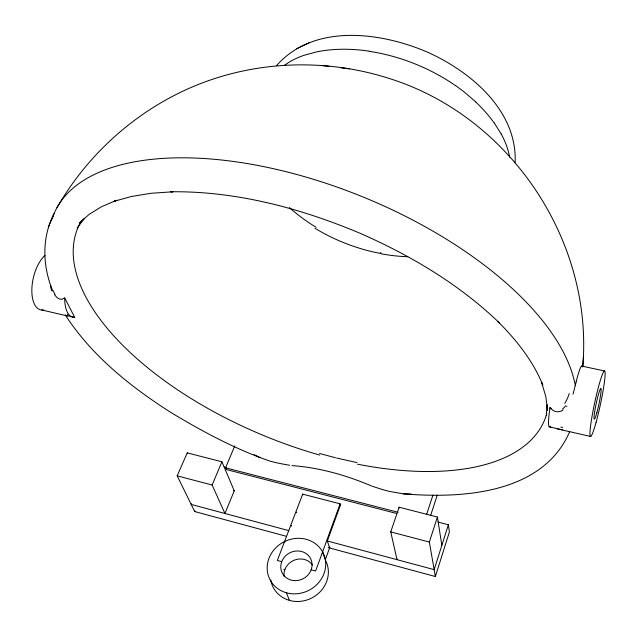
<?xml version="1.0" encoding="UTF-8"?>
<svg xmlns="http://www.w3.org/2000/svg" width="637" height="637" viewBox="0 0 637 637"><rect width="100%" height="100%" fill="white"/><g stroke="black" fill="none" stroke-linecap="round" stroke-linejoin="round"><path stroke-width="0.96" d="M550.742 427.156L550.105 426.917L550.121 426.169M515.142 162.324C517.244 110.639 471.038 71.822 427.833 52.306C380.982 32.033 314.025 23.115 276.593 65.555M546.307 415.674L547.056 405.052M583.436 357.094L582.744 366.936C593.66 240.722 509.727 115.886 388.737 78.319C323.676 57.569 251.225 60.73 188.703 88.519C133.611 113.02 87.086 155.396 57.027 207.606M53.476 215.003C41.564 238.437 42.719 266.553 52.6 290.496L52.775 291.021M573.013 394.199L575.275 385.457A279.723 132.894 22.2 0 0 319.758 181.274A279.723 132.894 22.2 0 0 52.083 219.024M328.23 547.605L435.358 576.517L449.396 531.967L448.36 524.769L438.089 522.117M448.36 524.769L434.163 569.645L327.338 540.972L340.437 504.998L340.11 503.843L302.663 494.137L277.334 560.456L281.729 561.667M435.358 576.517L429.346 542.047L437.404 517.037L399.112 507.219L390.736 531.911L397.026 559.676L397.257 558.983M430.54 515.779L437.245 495.132M426.567 514.585L432.945 495.06M270.773 579.917A29.437 27.057 -26.9 0 0 308.204 599.56A29.437 27.057 -26.9 0 0 325.268 559.883L329.926 547.016M340.11 503.843L315.618 571.023L311.151 569.797M569.749 431.52C542.74 494.137 461.944 498.723 403.332 493.834L389.669 491.461A149.313 127.01 -6.6 0 1 380.026 488.786L373.855 486.787M291.292 526.114L291.547 525.445M296.372 512.793L296.627 512.132M221.923 461.777L234.249 490.84L224.941 513.478L212.129 485.02L221.923 461.777L187.23 452.875L177.174 475.847L194.699 511.559L286.188 536.258M396.357 513.398L226.27 469.517L225.562 467.837L234.79 445.82M194.699 511.559L194.97 510.914M48.34 227.106L54.105 213.602M191.474 503.771L191.196 504.424L288.84 530.637M77.077 228.086L84.53 218.212L79.306 223.117L89.268 214.255L101.729 206.595L116.659 200.289L113.872 201.356L131.318 196.507L151.049 193.282L172.898 191.793L170.62 191.777C235.873 190.933 300.154 208.092 359.961 233.23C410.801 255.517 459.404 284.349 499.527 323.039L497.935 321.51C516.288 339.991 533.018 360.725 542.82 385.09L541.546 382.296L545.853 396.716L547.502 410.268L547.271 404.909M566.85 406.279L566.54 406.653M65.444 315.172L74.76 317.425L64.695 297.941L62.02 299.223L59.52 299.064L56.916 297.487L54.655 294.82M284.548 65.189L289.859 61.725A126.524 76.774 22.2 0 1 304.104 55.268L316.406 51.931A131.899 80.047 22.2 0 1 369.779 51.255M563.028 409.925C559.533 412.832 554.055 412.33 551.22 408.739M309.064 42.854L296.436 48.778M411.104 494.025L403.332 493.834M562.869 429.752L561.818 429.657M322.027 65.555L329.194 66.367M340.914 67.817L349.466 68.796M561.603 429.633L551.148 427.3M291.953 465.599C319.678 467.59 346.345 475.29 371.833 486.095M289.628 465.233C282.82 464.134 276.02 462.82 269.379 460.925C234.91 448.934 202.439 431.496 171.249 412.688L170.501 412.219C130.155 386.484 91.664 355.613 65.348 315.084M381.141 252.881L380.44 252.746M356.967 462.589L336.599 458.027M581.669 366.052L604.457 370.941M557.264 428.868L590.754 436.496M41.867 309.996L67.936 316.079M335.508 457.756L319.575 453.496M224.144 467.017L226.055 467.51M225.562 467.837L398.061 512.283M339.8 504.83L340.437 504.998M177.174 475.847L212.129 485.02M233.588 490.665L234.249 490.84M390.736 531.911L429.346 542.047M283.784 569.263L284.874 569.566M373.226 486.58L372.605 486.365M259.96 457.637L254.091 454.627M455.63 85.573L464.134 91.887L475.728 101.872M550.105 426.917A33.267 3.926 -77.8 0 1 550.105 407.401L550.575 407.998A15.033 14.006 15.5 0 0 551.292 408.675M494.352 123.076L501.168 133.969M187.23 452.875L187.604 453.687M286.324 592.705L289.453 600.349M323.676 555.122L322.593 551.873A29.732 27.232 -26.5 0 0 284.556 541.554L284.723 541.991M302.663 494.137L302.901 494.861M323.915 555.838L324.313 557.049M324.552 557.765L324.958 558.967M327.338 540.972L329.584 547.971M399.112 507.219L399.28 508.007M437.404 517.037L441.855 545.344M550.105 407.401L550.137 408.787M316.111 227.29A121.802 69.521 22.4 0 1 289.405 207.574M380.536 253.454A119.055 70.58 21.8 0 1 315.004 228.301M407.807 256.703A121.699 71.018 22 0 1 381.284 253.821M369.81 51.43A128.873 78.08 22.3 0 1 455.543 85.645M501.239 133.961A128.316 77.658 22.3 0 1 509.624 157.116M475.632 101.912A135.036 81.671 22.3 0 1 494.264 123.084M546.809 413.62A252.356 121.141 22.3 0 1 357.492 464.182M319.678 455.065A252.356 121.141 22.3 0 1 80.891 221.74M550.758 427.347A14.213 3.36 4.4 0 1 550.36 427.196M562.622 427.395A20.153 7.437 25.2 0 1 560.847 427.124M575.283 385.64A33.427 2.922 -79.1 0 1 576.151 382.001M569.255 393.578A25.098 12.756 -68.7 0 1 564.812 403.325M565.6 405.785A20.432 17.127 -78.9 0 1 562.519 409.05M576.159 381.794A33.411 3.002 -79.1 0 1 582.266 366.721M43.388 309.908A29.565 14.309 -76.9 0 1 31.858 289.142A29.565 14.309 -76.9 0 1 44.972 255.421M67.442 314.471A18.003 3.718 -26.1 0 1 67.745 314.168M74.76 317.425A29.804 13.727 -77 0 1 64.695 297.941M55.101 294.541A18.362 17.701 52 0 1 53.293 290.846M51.661 290.791A22.749 22.438 6.9 0 1 50.634 285.527M322.601 551.873A29.78 27.28 -26.5 0 1 318.277 583.07A29.78 27.28 -26.5 0 1 286.3 592.752A29.78 27.28 -26.5 0 1 267.198 568.921A29.78 27.28 -26.5 0 1 284.548 541.546M284.03 576.413A15.718 14.452 -26.9 0 1 294.222 560.186A15.718 14.452 -26.9 0 1 312.472 565.011M596.057 422.395A33.562 2.978 -77.9 0 0 604.744 371.045A33.562 2.978 -77.9 0 0 591.781 417.832A33.562 2.978 -77.9 0 0 596.057 422.395M596.941 412.282A15.662 1.385 -77.9 0 0 600.938 388.466A15.662 1.385 -77.9 0 0 594.87 410.483A15.662 1.385 -77.9 0 0 596.941 412.282M294.557 580.633A15.909 14.571 -26.5 0 0 310.792 559.015A15.909 14.571 -26.5 0 0 283.879 557.773A15.909 14.571 -26.5 0 0 294.557 580.633"/></g></svg>
